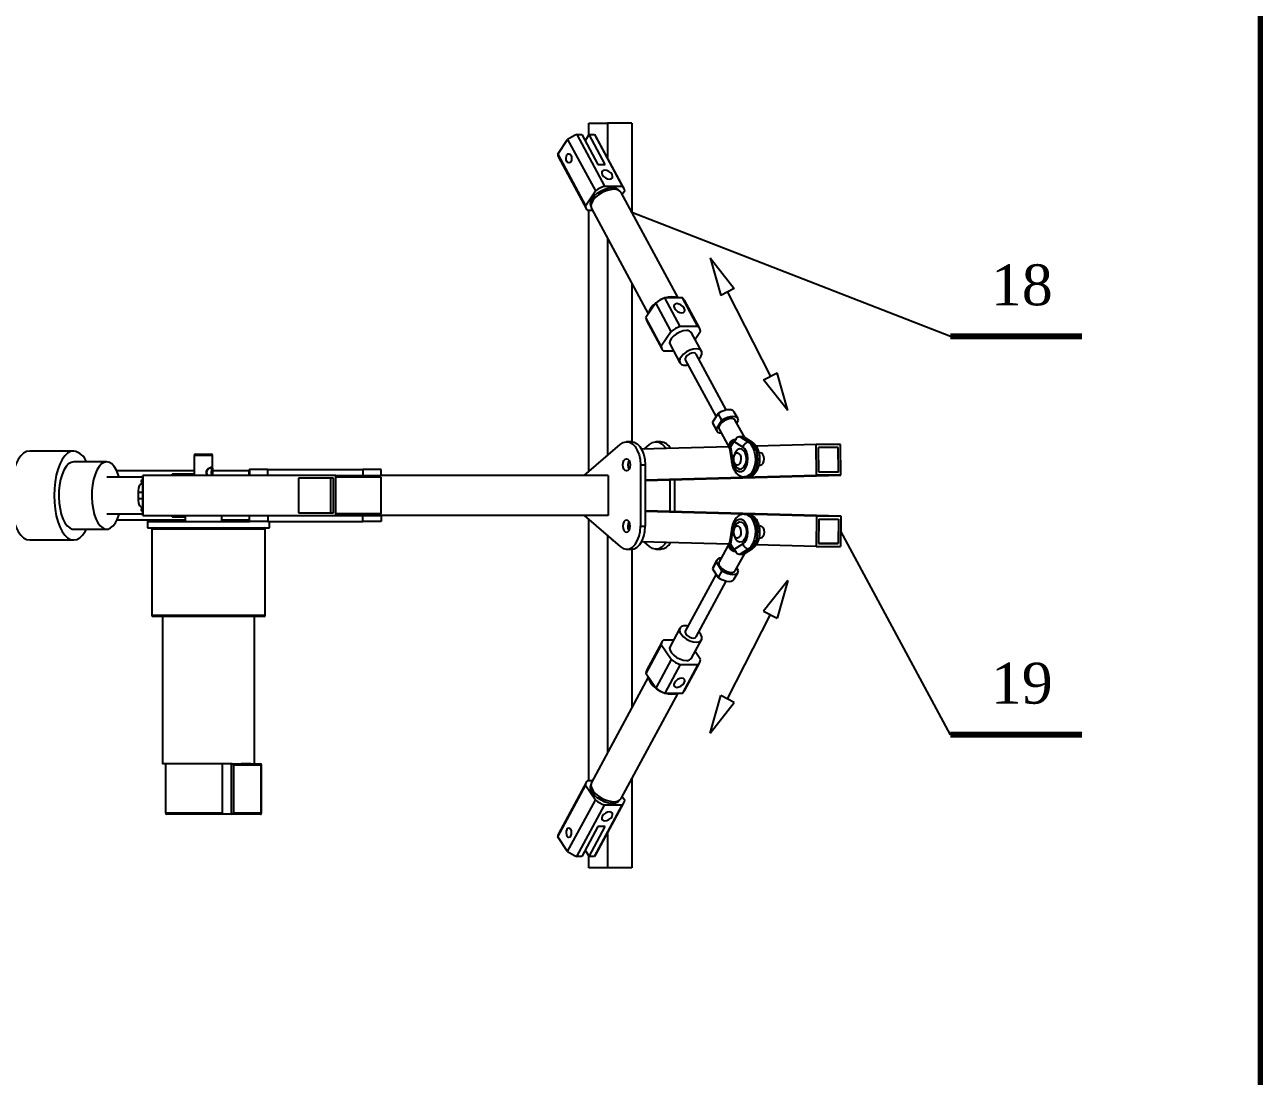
# Model space of a CAD drawing. Header units: millimetres. Extents: x -219 to 2642, y 0 to 2247.
# Drawn here: x 727.6 to 969.5, y 1620.8 to 1826.7 of the extents above; entities that cross this region are included whole.
import ezdxf

# ---------------------------------------------------------------- set-up
doc = ezdxf.new("R2010")
doc.units = ezdxf.units.MM
doc.layers.add('dddd', color=1, linetype='Continuous')
doc.layers.add('NETCOBAN', color=1, linetype='Continuous', lineweight=20)
doc.styles.get("Standard").update_dxf_attribs({"font": 'times_0.ttf'})

msp = doc.modelspace()

# ---------------------------------------------------------------- linework, layer by layer
for p, q in [((838.07, 1807.41), (841.69, 1807.41)), ((838.07, 1805.05), (838.07, 1807.41)), ((846.48, 1807.41), (841.69, 1807.41)), ((841.69, 1807.41), (841.69, 1800.68)), ((846.48, 1807.41), (846.48, 1789.92)), ((835.7, 1805.15), (841.13, 1795.09)), ((835.7, 1805.15), (836.71, 1805.15)), ((836.71, 1805.15), (839.84, 1799.33)), ((837.34, 1803.96), (838.14, 1805.15)), ((841.28, 1799.33), (838.14, 1805.15)), ((838.14, 1805.15), (839.15, 1805.15)), ((839.15, 1805.15), (844.58, 1795.09)), ((831.96, 1801.3), (833.91, 1804.19)), ((833.91, 1804.19), (839.34, 1794.13)), ((844.93, 1794.68), (839.5, 1804.74)), ((831.96, 1801.3), (837.39, 1791.24)), ((832.11, 1800.75), (837.54, 1790.69)), ((839.84, 1799.33), (841.28, 1799.33)), ((837.39, 1791.24), (839.34, 1794.13)), ((841.13, 1795.09), (844.58, 1795.09)), ((855.52, 1773.18), (844.38, 1793.8)), ((845.08, 1794.13), (844.6, 1793.41)), ((838.57, 1790.67), (849.7, 1770.05)), ((838.78, 1790.28), (837.89, 1790.28)), ((838.07, 1739.23), (838.07, 1790.28)), ((841.69, 1784.89), (841.69, 1742.35)), ((846.48, 1776.02), (846.48, 1745.01)), ((851.16, 1772.22), (849.22, 1769.33)), ((854.18, 1766.63), (851.16, 1772.22)), ((855.97, 1767.59), (852.95, 1773.18)), ((856.41, 1773.18), (852.95, 1773.18)), ((859.42, 1767.59), (856.41, 1773.18)), ((859.77, 1767.18), (856.76, 1772.77)), ((852.23, 1763.74), (849.22, 1769.33)), ((849.37, 1768.78), (852.38, 1763.19)), ((854.18, 1766.63), (852.23, 1763.74)), ((859.42, 1767.59), (855.97, 1767.59)), ((860.12, 1762.75), (858.19, 1766.33)), ((859.92, 1766.63), (858.87, 1765.07)), ((853.97, 1764.05), (855.9, 1760.47)), ((854.65, 1762.79), (852.73, 1762.79)), ((864.96, 1751.25), (859.07, 1762.18)), ((856.95, 1761.04), (862.96, 1749.92)), ((863.4, 1750.57), (862.24, 1748.85)), ((864.12, 1749.23), (862.96, 1747.51)), ((864.12, 1749.23), (863.4, 1750.57)), ((867.27, 1749.51), (866.54, 1750.85)), ((868.57, 1745.84), (866.74, 1749.22)), ((867.01, 1748.72), (867.35, 1749.23)), ((862.96, 1747.51), (862.24, 1748.85)), ((862.24, 1748.85), (862.32, 1748.57)), ((862.32, 1748.57), (863.04, 1747.23)), ((863.57, 1747.51), (865.6, 1743.76)), ((837.12, 1738.41), (844.19, 1744.5)), ((846.4, 1745.01), (845.44, 1745.01)), ((848.86, 1743.58), (849.93, 1744.5)), ((852.14, 1745.01), (851.18, 1745.01)), ((865.45, 1744.31), (866.09, 1745.27)), ((866.48, 1745.08), (865.78, 1744.05)), ((866.09, 1745.27), (866.14, 1745.31)), ((868.23, 1743.97), (866.48, 1745.08)), ((867.66, 1745.99), (869.3, 1744.95)), ((867.9, 1745.99), (867.66, 1745.99)), ((868.14, 1745.99), (867.9, 1745.99)), ((869.77, 1744.95), (868.14, 1745.99)), ((870.11, 1744.86), (868.44, 1745.92)), ((869.77, 1744.95), (869.3, 1744.95)), ((882.56, 1744.51), (870.79, 1744.19)), ((882.62, 1738.51), (882.56, 1744.51)), ((887.34, 1744.51), (882.56, 1744.51)), ((887.4, 1738.51), (887.34, 1744.51)), ((737.19, 1743.21), (728.57, 1743.21)), ((760.79, 1742.31), (760.79, 1739.4)), ((842.93, 1743.41), (842.75, 1743.41)), ((842.75, 1743.41), (842.75, 1743.26)), ((865.45, 1744.04), (848.39, 1743.56)), ((865.44, 1744.27), (865.45, 1744.31)), ((865.61, 1743.75), (866.05, 1740.88)), ((865.78, 1744.05), (866.25, 1741.04)), ((886.87, 1743.91), (883.04, 1743.91)), ((883.09, 1739.11), (883.04, 1743.91)), ((886.87, 1743.91), (883.04, 1743.81)), ((886.92, 1739.11), (886.87, 1743.91)), ((743.65, 1741.11), (737.19, 1741.11)), ((771.55, 1738.41), (771.55, 1739.61)), ((771.55, 1739.61), (771.59, 1739.61)), ((771.59, 1739.61), (771.59, 1738.41)), ((775.2, 1738.41), (775.2, 1739.61)), ((775.2, 1739.61), (793.8, 1739.61)), ((793.8, 1739.61), (793.8, 1738.41)), ((797.39, 1738.41), (797.39, 1739.61)), ((848.16, 1740.51), (848.16, 1728.51)), ((848.16, 1740.51), (849.11, 1740.51)), ((849.11, 1740.51), (849.11, 1728.51)), ((750.73, 1738.11), (743.65, 1738.11)), ((760.79, 1739.31), (745.65, 1739.31)), ((750.73, 1737.76), (750.66, 1737.68)), ((750.73, 1738.41), (750.73, 1730.61)), ((750.74, 1738.41), (750.73, 1738.41)), ((750.73, 1737.81), (750.73, 1731.21)), ((750.74, 1737.81), (750.73, 1737.81)), ((750.74, 1730.61), (750.74, 1738.41)), ((788.54, 1738.41), (750.74, 1738.41)), ((750.74, 1731.21), (750.74, 1737.81)), ((760.79, 1739.4), (760.79, 1738.41)), ((771.55, 1739.31), (764.39, 1739.31)), ((781.22, 1737.93), (781.22, 1731.09)), ((788.06, 1737.93), (781.22, 1737.93)), ((787.49, 1737.93), (787.49, 1731.09)), ((788.06, 1731.09), (788.06, 1737.93)), ((788.54, 1730.61), (788.54, 1738.41)), ((788.54, 1738.41), (793.8, 1738.41)), ((788.88, 1738.41), (788.88, 1738.11)), ((789.48, 1738.41), (789.48, 1738.11)), ((790.22, 1738.11), (790.22, 1738.41)), ((791.69, 1738.41), (791.69, 1738.11)), ((794.09, 1738.11), (794.09, 1738.41)), ((794.92, 1738.41), (794.92, 1738.11)), ((841.82, 1738.41), (797.39, 1738.41)), ((797.39, 1730.91), (797.39, 1738.11)), ((841.82, 1738.41), (841.82, 1730.61)), ((849.11, 1737.58), (882.62, 1738.51)), ((849.11, 1737.45), (887.4, 1738.51)), ((853.9, 1737.58), (853.9, 1731.43)), ((854.86, 1737.61), (854.86, 1731.41)), ((868.54, 1738.14), (869.02, 1738.14)), ((887.4, 1738.51), (882.62, 1738.51)), ((886.92, 1739.11), (883.09, 1739.11)), ((749.82, 1735.11), (749.82, 1734.51)), ((750.73, 1735.11), (749.82, 1735.11)), ((749.82, 1734.51), (749.82, 1733.91)), ((749.82, 1733.91), (750.73, 1733.91)), ((743.65, 1730.91), (750.73, 1730.91)), ((750.66, 1731.34), (750.73, 1731.26)), ((750.73, 1731.21), (750.74, 1731.21)), ((750.73, 1730.61), (750.74, 1730.61)), ((750.74, 1730.61), (788.54, 1730.61)), ((758.99, 1730.61), (758.99, 1729.41)), ((766.19, 1729.41), (766.19, 1730.61)), ((771.55, 1730.61), (771.55, 1729.41)), ((771.59, 1729.41), (771.59, 1730.61)), ((775.2, 1730.61), (775.2, 1729.41)), ((781.22, 1731.09), (788.06, 1731.09)), ((788.54, 1730.61), (793.8, 1730.61)), ((788.88, 1730.91), (788.88, 1730.61)), ((789.48, 1730.91), (789.48, 1730.61)), ((790.22, 1730.61), (790.22, 1730.91)), ((791.69, 1730.91), (791.69, 1730.61)), ((793.8, 1729.41), (793.8, 1730.61)), ((794.09, 1730.61), (794.09, 1730.91)), ((794.92, 1730.91), (794.92, 1730.61)), ((797.39, 1730.61), (797.39, 1729.41)), ((841.82, 1730.61), (797.39, 1730.61)), ((837.12, 1730.61), (844.19, 1724.52)), ((849.11, 1731.57), (887.4, 1730.51)), ((849.11, 1731.43), (882.62, 1730.51)), ((869.02, 1730.88), (868.54, 1730.88)), ((882.62, 1730.51), (882.56, 1724.51)), ((882.62, 1730.51), (887.4, 1730.51)), ((883.09, 1729.91), (883.04, 1725.11)), ((883.09, 1729.91), (886.92, 1729.91)), ((886.92, 1729.91), (886.87, 1725.11)), ((887.4, 1730.51), (887.34, 1724.51)), ((737.19, 1727.91), (743.65, 1727.91)), ((758.99, 1729.71), (745.65, 1729.71)), ((751.65, 1729.41), (751.65, 1728.21)), ((752.49, 1727.91), (752.49, 1711.11)), ((771.55, 1729.71), (766.19, 1729.71)), ((774.69, 1711.11), (774.69, 1727.91)), ((775.2, 1729.41), (793.8, 1729.41)), ((775.53, 1728.21), (775.53, 1729.41)), ((838.07, 1678.73), (838.07, 1729.78)), ((845.89, 1727.66), (845.92, 1727.61)), ((848.16, 1728.51), (849.11, 1728.51)), ((866.05, 1728.14), (865.61, 1725.27)), ((866.25, 1727.98), (865.78, 1724.97)), ((728.57, 1725.81), (737.19, 1725.81)), ((841.69, 1726.67), (841.69, 1684.13)), ((842.75, 1725.61), (842.75, 1725.76)), ((842.93, 1725.61), (842.75, 1725.61)), ((865.45, 1724.98), (848.39, 1725.45)), ((849.93, 1724.52), (848.86, 1725.44)), ((865.6, 1725.26), (863.57, 1721.5)), ((866.48, 1723.93), (868.23, 1725.04)), ((886.87, 1725.11), (883.04, 1725.21)), ((883.04, 1725.11), (886.87, 1725.11)), ((845.44, 1724.01), (846.4, 1724.01)), ((846.48, 1724.01), (846.48, 1693)), ((851.18, 1724.01), (852.14, 1724.01)), ((865.45, 1724.71), (865.44, 1724.74)), ((866.09, 1723.75), (865.45, 1724.71)), ((865.78, 1724.97), (866.48, 1723.93)), ((866.14, 1723.71), (866.09, 1723.75)), ((866.74, 1719.79), (868.57, 1723.18)), ((869.3, 1724.06), (867.66, 1723.03)), ((867.66, 1723.03), (867.9, 1723.03)), ((867.9, 1723.03), (868.14, 1723.03)), ((868.14, 1723.03), (869.77, 1724.06)), ((868.44, 1723.1), (870.11, 1724.16)), ((869.3, 1724.06), (869.77, 1724.06)), ((882.56, 1724.51), (870.8, 1724.83)), ((882.56, 1724.51), (887.34, 1724.51)), ((862.96, 1721.51), (862.24, 1720.17)), ((862.32, 1720.45), (862.24, 1720.17)), ((862.24, 1720.17), (863.4, 1718.45)), ((863.04, 1721.79), (862.32, 1720.45)), ((862.96, 1721.51), (864.12, 1719.79)), ((867.35, 1719.79), (867.01, 1720.3)), ((862.96, 1719.1), (856.95, 1707.98)), ((859.07, 1706.84), (864.96, 1717.77)), ((864.12, 1719.79), (863.4, 1718.45)), ((866.54, 1718.17), (867.27, 1719.51)), ((754.59, 1710.81), (754.59, 1682.01)), ((772.59, 1682.01), (772.59, 1710.81)), ((855.9, 1708.55), (853.97, 1704.97)), ((852.38, 1705.83), (849.37, 1700.24)), ((852.73, 1706.23), (854.65, 1706.23)), ((858.19, 1702.69), (860.12, 1706.27)), ((852.23, 1705.27), (849.22, 1699.69)), ((854.18, 1702.39), (852.23, 1705.27)), ((859.92, 1702.39), (858.87, 1703.95)), ((854.18, 1702.39), (851.16, 1696.8)), ((855.97, 1701.43), (852.95, 1695.84)), ((855.97, 1701.43), (859.42, 1701.43)), ((859.42, 1701.43), (856.41, 1695.84)), ((856.76, 1696.25), (859.77, 1701.84)), ((849.7, 1698.97), (838.57, 1678.35)), ((851.16, 1696.8), (849.22, 1699.69)), ((844.38, 1675.21), (855.52, 1695.84)), ((852.95, 1695.84), (856.41, 1695.84)), ((755.19, 1682.01), (755.19, 1672.41)), ((766.33, 1672.11), (766.33, 1682.01)), ((768.08, 1682.01), (766.87, 1682.01)), ((768.08, 1672.11), (768.08, 1682.01)), ((768.08, 1682.01), (769.98, 1682.01)), ((768.5, 1681.71), (768.5, 1672.41)), ((770.23, 1681.71), (768.5, 1681.71)), ((771.9, 1682.01), (773.8, 1682.01)), ((773.88, 1681.71), (772.15, 1681.71)), ((773.88, 1672.41), (773.88, 1681.71)), ((773.93, 1672.24), (773.93, 1681.88)), ((846.48, 1679.1), (846.48, 1661.61)), ((831.96, 1667.72), (837.39, 1677.78)), ((837.54, 1678.33), (832.11, 1668.27)), ((839.34, 1674.89), (837.39, 1677.78)), ((837.89, 1678.73), (838.78, 1678.73)), ((833.91, 1664.83), (839.34, 1674.89)), ((839.5, 1664.28), (844.93, 1674.34)), ((844.6, 1675.61), (845.08, 1674.89)), ((768.08, 1672.11), (766.33, 1672.11)), ((773.8, 1672.11), (768.08, 1672.11)), ((768.5, 1672.41), (773.88, 1672.41)), ((835.7, 1663.87), (841.13, 1673.93)), ((839.15, 1663.87), (844.58, 1673.93)), ((844.58, 1673.93), (841.13, 1673.93)), ((839.84, 1669.69), (836.71, 1663.87)), ((838.14, 1663.87), (841.28, 1669.69)), ((841.28, 1669.69), (839.84, 1669.69)), ((833.91, 1664.83), (831.96, 1667.72)), ((841.69, 1668.34), (841.69, 1661.61)), ((837.34, 1665.06), (838.14, 1663.87)), ((836.71, 1663.87), (835.7, 1663.87)), ((838.07, 1661.61), (838.07, 1663.97)), ((839.15, 1663.87), (838.14, 1663.87)), ((841.69, 1661.61), (838.07, 1661.61)), ((846.48, 1661.61), (841.69, 1661.61))]:
    msp.add_line(p, q)
at = {"color": 7, "linetype": 'Continuous'}
for p, q in [((861.8, 1781.02), (866.54, 1775.01)), ((861.8, 1781.02), (863.87, 1773.65)), ((866.54, 1775.01), (863.87, 1773.65)), ((865.2, 1774.33), (873.62, 1757.82)), ((872.28, 1757.14), (874.95, 1758.51)), ((877.02, 1751.14), (872.28, 1757.14)), ((877.02, 1751.14), (874.95, 1758.51)), ((877.02, 1717.88), (872.28, 1711.87)), ((877.02, 1717.88), (874.95, 1710.51)), ((865.2, 1694.68), (873.62, 1711.19)), ((872.28, 1711.87), (874.95, 1710.51)), ((861.8, 1688), (863.87, 1695.37)), ((861.8, 1688), (866.54, 1694)), ((866.54, 1694), (863.87, 1695.37))]:
    msp.add_line(p, q, dxfattribs=at)
at = {"flags": 128}
for points in [[(834.55, 1801.11), (834.65, 1800.81), (834.68, 1800.46), (834.63, 1800.12), (834.5, 1799.84), (834.32, 1799.66), (834.11, 1799.61), (833.91, 1799.7), (833.74, 1799.91), (833.63, 1800.21), (833.6, 1800.56), (833.65, 1800.9), (833.78, 1801.18), (833.96, 1801.36), (834.17, 1801.41), (834.38, 1801.32), (834.55, 1801.11)], [(840.69, 1797.32), (840.95, 1796.98), (841.31, 1796.69), (841.73, 1796.49), (842.13, 1796.43), (842.46, 1796.49), (842.67, 1796.69), (842.72, 1796.98), (842.6, 1797.32), (842.35, 1797.66), (841.98, 1797.95), (841.57, 1798.15), (841.16, 1798.21), (840.84, 1798.15), (840.63, 1797.95), (840.58, 1797.66), (840.69, 1797.32)], [(838.46, 1791.19), (838.46, 1791.2), (838.35, 1791.63), (838.44, 1792.14), (838.72, 1792.68), (839.18, 1793.23), (839.77, 1793.73), (840.46, 1794.17), (841.21, 1794.5), (841.95, 1794.71), (842.65, 1794.78), (843.25, 1794.71), (843.72, 1794.5), (844.01, 1794.18)], [(842.96, 1794.44), (842.23, 1794.36), (841.45, 1794.14), (840.67, 1793.79), (839.94, 1793.34), (839.32, 1792.81), (838.85, 1792.24), (838.55, 1791.67), (838.46, 1791.14), (838.57, 1790.68), (838.57, 1790.67)], [(854.3, 1773.42), (853.57, 1773.35), (852.79, 1773.13), (852.01, 1772.78), (851.28, 1772.32), (850.66, 1771.79), (850.19, 1771.22), (849.89, 1770.65), (849.8, 1770.2)], [(855.35, 1773.18), (854.93, 1773.35), (854.3, 1773.42)], [(854.24, 1773.32), (853.54, 1773.25), (853.21, 1773.18)], [(855.06, 1773.18), (854.84, 1773.25), (854.24, 1773.32)], [(854.81, 1771.16), (855.07, 1770.82), (855.43, 1770.53), (855.85, 1770.34), (856.25, 1770.27), (856.58, 1770.34), (856.78, 1770.53), (856.83, 1770.82), (856.72, 1771.16), (856.47, 1771.51), (856.1, 1771.8), (855.69, 1771.99), (855.28, 1772.06), (854.95, 1771.99), (854.75, 1771.8), (854.7, 1771.51), (854.81, 1771.16)], [(857.16, 1766.79), (856.55, 1766.72), (855.89, 1766.51), (855.25, 1766.18), (854.69, 1765.77), (854.25, 1765.31), (853.97, 1764.83), (853.88, 1764.39), (853.97, 1764.05)], [(859.09, 1763.21), (858.48, 1763.14), (857.82, 1762.93), (857.19, 1762.61), (856.62, 1762.19), (856.18, 1761.73), (855.9, 1761.25), (855.81, 1760.81), (855.92, 1760.44), (856.21, 1760.17), (856.66, 1760.03), (857.23, 1760.03), (857.48, 1760.07)], [(858.55, 1762.41), (858.14, 1762.35), (857.71, 1762.17), (857.33, 1761.92), (857.05, 1761.61), (856.92, 1761.3), (856.95, 1761.04), (856.95, 1761.04)], [(859.07, 1762.18), (858.87, 1762.35), (858.55, 1762.41)], [(859.59, 1761.21), (859.64, 1761.25), (860, 1761.73), (860.19, 1762.19), (860.18, 1762.61), (859.98, 1762.93), (859.6, 1763.14), (859.09, 1763.21)], [(866.54, 1750.85), (866.53, 1750.88), (866.3, 1751.11), (865.95, 1751.26), (865.51, 1751.31), (865, 1751.26), (864.46, 1751.11), (863.91, 1750.88), (863.4, 1750.57)], [(866.74, 1749.22), (866.57, 1749.41), (866.2, 1749.55), (865.7, 1749.55), (865.14, 1749.41), (864.58, 1749.14), (864.08, 1748.78), (863.72, 1748.37), (863.53, 1747.96), (863.54, 1747.6), (863.57, 1747.51)], [(867.35, 1749.23), (867.25, 1749.54), (867.02, 1749.77), (866.68, 1749.92), (866.23, 1749.97), (865.73, 1749.92), (865.18, 1749.77), (864.63, 1749.54), (864.12, 1749.23)], [(844.19, 1744.5), (844.77, 1744.87), (845.38, 1745.01), (845.99, 1744.92), (846.58, 1744.6), (847.1, 1744.07), (847.55, 1743.35), (847.88, 1742.49), (848.09, 1741.53), (848.16, 1740.51)], [(846.4, 1745.01), (846.95, 1744.92), (847.53, 1744.6), (848.06, 1744.07), (848.5, 1743.35), (848.84, 1742.49), (849.04, 1741.53), (849.11, 1740.51)], [(849.93, 1744.5), (850.51, 1744.87), (851.12, 1745.01), (851.73, 1744.92), (852.32, 1744.6), (852.85, 1744.07), (853.1, 1743.7)], [(869.3, 1744.95), (869.77, 1744.53), (870.17, 1743.92), (870.46, 1743.16), (870.63, 1742.3), (870.66, 1741.4), (870.55, 1740.52), (870.31, 1739.72), (869.95, 1739.03), (869.51, 1738.53), (869, 1738.22), (868.54, 1738.14)], [(869.02, 1738.14), (869.48, 1738.22), (869.99, 1738.53), (870.43, 1739.03), (870.79, 1739.72), (871.03, 1740.52), (871.14, 1741.4), (871.11, 1742.3), (870.94, 1743.16), (870.65, 1743.92), (870.25, 1744.53), (869.77, 1744.95)], [(728.57, 1743.21), (727.97, 1743.1), (727.38, 1742.78), (726.83, 1742.26), (726.31, 1741.55), (725.86, 1740.66), (725.47, 1739.62), (725.15, 1738.46), (724.92, 1737.2), (724.78, 1735.87), (724.73, 1734.51), (724.78, 1733.15), (724.92, 1731.82), (725.15, 1730.56), (725.47, 1729.4), (725.86, 1728.36), (726.31, 1727.47), (726.83, 1726.76), (727.38, 1726.23), (727.97, 1725.92), (728.57, 1725.81)], [(737.19, 1743.21), (736.59, 1743.1), (736, 1742.78), (735.44, 1742.26), (734.93, 1741.55), (734.47, 1740.66), (734.08, 1739.62), (733.77, 1738.46), (733.54, 1737.2), (733.4, 1735.87), (733.35, 1734.51), (733.4, 1733.15), (733.54, 1731.82), (733.77, 1730.56), (734.08, 1729.4), (734.47, 1728.36), (734.93, 1727.47), (735.44, 1726.76), (736, 1726.23), (736.59, 1725.92), (737.19, 1725.81), (737.79, 1725.92), (738.37, 1726.23), (738.93, 1726.76), (739.44, 1727.47), (739.68, 1727.91)], [(764.09, 1742.31), (763.66, 1742.31), (763.1, 1742.31), (762.48, 1742.31), (761.87, 1742.31), (761.35, 1742.31), (760.98, 1742.31), (760.8, 1742.31), (760.79, 1742.31)], [(761.09, 1742.61), (761.12, 1742.61), (761.34, 1742.61), (761.76, 1742.61), (762.3, 1742.61), (762.89, 1742.61), (763.43, 1742.61), (763.84, 1742.61)], [(763.84, 1742.61), (764.06, 1742.61), (764.09, 1742.61)], [(764.39, 1742.31), (764.34, 1742.31), (764.09, 1742.31)], [(764.39, 1738.41), (764.39, 1739.42), (764.39, 1742.31)], [(866.25, 1741.04), (866.42, 1740.38), (866.7, 1739.82), (867.06, 1739.42), (867.48, 1739.21), (867.92, 1739.21), (868.33, 1739.42), (868.69, 1739.82), (868.97, 1740.37), (869.14, 1741.03), (869.19, 1741.75), (869.11, 1742.46), (868.91, 1743.1), (868.61, 1743.62), (868.23, 1743.97)], [(866.64, 1742.56), (866.88, 1742.79), (867.16, 1742.86), (867.43, 1742.74), (867.66, 1742.46), (867.8, 1742.06), (867.84, 1741.59), (867.77, 1741.14), (867.6, 1740.77), (867.36, 1740.53), (867.08, 1740.46), (866.8, 1740.58), (866.58, 1740.86), (866.44, 1741.26), (866.4, 1741.73), (866.47, 1742.18), (866.64, 1742.56)], [(867.08, 1739.96), (867.2, 1739.86), (867.58, 1739.69), (867.98, 1739.73), (868.34, 1739.99), (868.63, 1740.42), (868.83, 1740.99), (868.9, 1741.63), (868.84, 1742.28), (868.65, 1742.86), (868.37, 1743.31), (868.01, 1743.58), (867.62, 1743.64), (867.23, 1743.49), (867.08, 1743.36)], [(872.15, 1742.52), (871.91, 1742.78), (871.64, 1742.86), (871.41, 1742.8)], [(871.42, 1740.52), (871.66, 1740.46), (871.94, 1740.56), (872.17, 1740.83), (872.32, 1741.22), (872.37, 1741.68), (872.31, 1742.14), (872.15, 1742.52)], [(737.19, 1741.11), (736.67, 1741), (736.16, 1740.69), (735.69, 1740.17), (735.27, 1739.48), (734.91, 1738.62), (734.62, 1737.64), (734.42, 1736.55), (734.3, 1735.4), (734.28, 1734.21), (734.35, 1733.04), (734.51, 1731.92), (734.76, 1730.87), (735.08, 1729.95), (735.48, 1729.17), (735.92, 1728.56), (736.41, 1728.15), (736.92, 1727.94), (737.19, 1727.91)], [(743.65, 1741.11), (743.13, 1741), (742.63, 1740.69), (742.16, 1740.17), (741.73, 1739.48), (741.37, 1738.62), (741.09, 1737.64), (740.88, 1736.55), (740.76, 1735.4), (740.74, 1734.21), (740.81, 1733.04), (740.97, 1731.92), (741.22, 1730.87), (741.54, 1729.95), (741.94, 1729.17), (742.39, 1728.56), (742.87, 1728.15), (743.39, 1727.94), (743.91, 1727.94), (744.42, 1728.15), (744.91, 1728.56), (745.36, 1729.17), (745.75, 1729.95), (746.08, 1730.87), (746.09, 1730.91)], [(746.09, 1738.11), (745.92, 1738.62), (745.56, 1739.48), (745.14, 1740.17), (744.67, 1740.69), (744.17, 1741), (743.65, 1741.11)], [(775.2, 1739.61), (774.5, 1739.61), (773.82, 1739.61), (773.2, 1739.61), (772.65, 1739.61), (772.2, 1739.61), (771.87, 1739.61), (771.66, 1739.61), (771.59, 1739.61)], [(797.39, 1739.61), (797.33, 1739.61), (797.12, 1739.61), (796.79, 1739.61), (796.34, 1739.61), (795.8, 1739.61), (795.18, 1739.61), (794.5, 1739.61), (793.8, 1739.61)], [(844.93, 1739.66), (844.77, 1740.05), (844.72, 1740.51), (844.77, 1740.97), (844.93, 1741.36), (845.16, 1741.62), (845.44, 1741.71), (845.72, 1741.62), (845.95, 1741.36), (846.11, 1740.97), (846.17, 1740.51), (846.11, 1740.05), (845.95, 1739.66), (845.72, 1739.4), (845.44, 1739.31), (845.16, 1739.4), (844.93, 1739.66)], [(866.05, 1740.88), (866.05, 1740.89), (866.08, 1740.94), (866.15, 1740.99), (866.25, 1741.04)], [(756.55, 1738.67), (756.32, 1738.52), (756.15, 1738.41)], [(760.79, 1738.67), (760.69, 1738.67), (760.13, 1738.67), (759.46, 1738.67), (758.75, 1738.67), (758.05, 1738.67), (757.44, 1738.67), (756.95, 1738.67), (756.65, 1738.67), (756.55, 1738.67)], [(795.61, 1738.11), (794.77, 1738.11), (793.85, 1738.11), (792.88, 1738.11), (791.91, 1738.11), (790.99, 1738.11), (790.16, 1738.11), (789.45, 1738.11), (788.91, 1738.11), (788.55, 1738.11), (788.54, 1738.11)], [(793.8, 1738.41), (794.5, 1738.41), (795.18, 1738.41), (795.8, 1738.41), (796.34, 1738.41), (796.79, 1738.41), (797.12, 1738.41), (797.33, 1738.41), (797.39, 1738.41)], [(797.39, 1738.11), (797.38, 1738.11), (797.22, 1738.11), (796.86, 1738.11), (796.31, 1738.11), (795.61, 1738.11)], [(756.15, 1730.61), (756.32, 1730.49), (756.55, 1730.35)], [(756.55, 1730.35), (756.57, 1730.35), (756.78, 1730.35), (757.18, 1730.35), (757.73, 1730.35), (758.4, 1730.35), (758.99, 1730.35)], [(795.61, 1730.91), (794.77, 1730.91), (793.85, 1730.91), (792.88, 1730.91), (791.91, 1730.91), (790.99, 1730.91), (790.16, 1730.91), (789.45, 1730.91), (788.91, 1730.91), (788.55, 1730.91), (788.54, 1730.91)], [(793.8, 1730.61), (794.5, 1730.61), (795.18, 1730.61), (795.8, 1730.61), (796.34, 1730.61), (796.79, 1730.61), (797.12, 1730.61), (797.33, 1730.61), (797.39, 1730.61)], [(797.39, 1730.91), (797.38, 1730.91), (797.22, 1730.91), (796.86, 1730.91), (796.31, 1730.91), (795.61, 1730.91)], [(868.5, 1730.88), (869, 1730.8), (869.51, 1730.49), (869.95, 1729.98), (870.31, 1729.3), (870.55, 1728.5), (870.66, 1727.61), (870.63, 1726.72), (870.46, 1725.86), (870.17, 1725.1), (869.77, 1724.49), (869.3, 1724.06)], [(869.77, 1724.06), (870.25, 1724.49), (870.65, 1725.1), (870.94, 1725.86), (871.11, 1726.72), (871.14, 1727.61), (871.03, 1728.5), (870.79, 1729.3), (870.43, 1729.98), (869.99, 1730.49), (869.48, 1730.8), (869.02, 1730.88)], [(751.65, 1729.41), (751.65, 1729.41), (751.76, 1729.41), (752.1, 1729.41), (752.64, 1729.41), (753.39, 1729.41), (754.32, 1729.41), (755.42, 1729.41), (756.67, 1729.41), (758.05, 1729.41), (759.53, 1729.41), (761.09, 1729.41), (762.69, 1729.41), (764.31, 1729.41), (765.92, 1729.41), (767.48, 1729.41), (768.97, 1729.41), (770.36, 1729.41), (771.63, 1729.41)], [(751.65, 1728.21), (751.65, 1728.21), (751.78, 1728.21), (752.11, 1728.21), (752.66, 1728.21), (753.39, 1728.21), (754.31, 1728.21), (755.4, 1728.21), (756.63, 1728.21), (757.98, 1728.21), (759.44, 1728.21), (760.97, 1728.21), (762.54, 1728.21), (764.14, 1728.21), (765.72, 1728.21), (767.27, 1728.21), (768.75, 1728.21), (770.14, 1728.21), (771.41, 1728.21), (772.54, 1728.21), (773.52, 1728.21), (774.31, 1728.21), (774.92, 1728.21), (775.32, 1728.21), (775.51, 1728.21), (775.53, 1728.21)], [(774.69, 1727.91), (774.63, 1727.91), (774.38, 1727.91), (773.91, 1727.91), (773.24, 1727.91), (772.38, 1727.91), (771.35, 1727.91), (770.17, 1727.91), (768.86, 1727.91), (767.45, 1727.91), (765.97, 1727.91), (764.43, 1727.91), (762.88, 1727.91), (761.35, 1727.91), (759.86, 1727.91), (758.44, 1727.91), (757.12, 1727.91), (755.93, 1727.91), (754.89, 1727.91), (754.01, 1727.91), (753.32, 1727.91), (752.84, 1727.91), (752.56, 1727.91), (752.49, 1727.91)], [(775.2, 1729.41), (774.56, 1729.41), (773.94, 1729.41), (773.36, 1729.41), (772.83, 1729.41), (772.39, 1729.41), (772.03, 1729.41), (771.78, 1729.41), (771.63, 1729.41)], [(797.39, 1729.41), (797.33, 1729.41), (797.12, 1729.41), (796.79, 1729.41), (796.34, 1729.41), (795.8, 1729.41), (795.18, 1729.41), (794.5, 1729.41), (793.8, 1729.41)], [(844.19, 1724.52), (844.77, 1724.15), (845.38, 1724.01), (845.99, 1724.1), (846.58, 1724.42), (847.1, 1724.95), (847.55, 1725.67), (847.88, 1726.53), (848.09, 1727.49), (848.16, 1728.51)], [(844.93, 1727.66), (845.16, 1727.4), (845.44, 1727.31), (845.72, 1727.4), (845.95, 1727.66), (846.11, 1728.05), (846.17, 1728.51), (846.11, 1728.97), (845.95, 1729.36), (845.72, 1729.62), (845.44, 1729.71), (845.16, 1729.62), (844.93, 1729.36), (844.77, 1728.97), (844.72, 1728.51), (844.77, 1728.05), (844.93, 1727.66)], [(846.4, 1724.01), (846.95, 1724.1), (847.53, 1724.42), (848.06, 1724.95), (848.5, 1725.67), (848.84, 1726.53), (849.04, 1727.49), (849.11, 1728.51)], [(866.25, 1727.98), (866.15, 1728.03), (866.08, 1728.08), (866.05, 1728.12), (866.05, 1728.14)], [(868.23, 1725.04), (868.61, 1725.4), (868.91, 1725.92), (869.11, 1726.56), (869.19, 1727.27), (869.14, 1727.98), (868.97, 1728.65), (868.69, 1729.2), (868.33, 1729.6), (867.92, 1729.81), (867.48, 1729.81), (867.06, 1729.6), (866.7, 1729.2), (866.42, 1728.64), (866.25, 1727.98)], [(867.6, 1728.25), (867.77, 1727.88), (867.84, 1727.42), (867.8, 1726.96), (867.66, 1726.56), (867.43, 1726.28), (867.16, 1726.16), (866.88, 1726.22), (866.64, 1726.46), (866.47, 1726.84), (866.4, 1727.29), (866.44, 1727.75), (866.58, 1728.16), (866.8, 1728.44), (867.08, 1728.55), (867.36, 1728.49), (867.6, 1728.25)], [(867.08, 1729.06), (867.2, 1729.16), (867.58, 1729.33), (867.98, 1729.29), (868.34, 1729.03), (868.63, 1728.6), (868.83, 1728.03), (868.9, 1727.38), (868.84, 1726.74), (868.65, 1726.16), (868.37, 1725.71), (868.01, 1725.44), (867.62, 1725.38), (867.23, 1725.53), (867.08, 1725.66)], [(871.41, 1728.49), (871.66, 1728.56), (871.94, 1728.46), (872.17, 1728.19), (872.32, 1727.8), (872.37, 1727.34), (872.31, 1726.88), (872.15, 1726.49)], [(853.1, 1725.32), (852.85, 1724.95), (852.32, 1724.42), (851.73, 1724.1), (851.12, 1724.01), (850.51, 1724.15), (849.93, 1724.52)], [(872.15, 1726.49), (871.91, 1726.24), (871.64, 1726.16), (871.42, 1726.22)], [(863.72, 1720.65), (864.08, 1720.24), (864.58, 1719.88), (865.14, 1719.61), (865.7, 1719.47), (866.2, 1719.47), (866.57, 1719.61), (866.74, 1719.79)], [(863.4, 1718.45), (863.91, 1718.14), (864.46, 1717.91), (865, 1717.76), (865.51, 1717.71), (865.95, 1717.76), (866.3, 1717.91), (866.53, 1718.14), (866.54, 1718.17)], [(864.12, 1719.79), (864.63, 1719.48), (865.18, 1719.25), (865.73, 1719.1), (866.23, 1719.05), (866.68, 1719.1), (867.02, 1719.25), (867.25, 1719.48), (867.35, 1719.79)], [(752.49, 1711.11), (752.56, 1711.11), (752.84, 1711.11), (753.32, 1711.11), (754.01, 1711.11), (754.89, 1711.11), (755.93, 1711.11), (757.12, 1711.11), (758.44, 1711.11), (759.86, 1711.11), (761.35, 1711.11), (762.88, 1711.11), (764.43, 1711.11), (765.97, 1711.11), (767.45, 1711.11), (768.86, 1711.11), (770.17, 1711.11), (771.35, 1711.11), (772.38, 1711.11), (773.24, 1711.11), (773.91, 1711.11), (774.38, 1711.11), (774.63, 1711.11), (774.69, 1711.11)], [(774.39, 1710.81), (774.34, 1710.81), (774.08, 1710.81), (773.63, 1710.81), (772.98, 1710.81), (772.14, 1710.81), (771.14, 1710.81), (769.99, 1710.81), (768.72, 1710.81), (767.35, 1710.81), (765.9, 1710.81), (764.41, 1710.81), (762.9, 1710.81), (761.41, 1710.81), (759.96, 1710.81), (758.58, 1710.81), (757.3, 1710.81), (756.14, 1710.81), (755.12, 1710.81), (754.27, 1710.81), (753.6, 1710.81), (753.13, 1710.81), (752.86, 1710.81), (752.79, 1710.81)], [(857.48, 1708.95), (857.23, 1708.99), (856.66, 1708.99), (856.21, 1708.85), (855.92, 1708.58), (855.81, 1708.21), (855.9, 1707.77), (856.18, 1707.29), (856.62, 1706.82), (857.19, 1706.41), (857.82, 1706.09), (858.48, 1705.88), (859.09, 1705.81), (859.09, 1705.81)], [(856.95, 1707.98), (856.95, 1707.97), (856.92, 1707.72), (857.05, 1707.41), (857.33, 1707.1), (857.71, 1706.84), (858.14, 1706.67), (858.55, 1706.61)], [(858.55, 1706.61), (858.87, 1706.67), (859.07, 1706.84)], [(859.09, 1705.81), (859.6, 1705.88), (859.98, 1706.09), (860.18, 1706.41), (860.19, 1706.82), (860, 1707.29), (859.64, 1707.77), (859.59, 1707.81)], [(853.97, 1704.97), (853.88, 1704.63), (853.97, 1704.19), (854.25, 1703.71), (854.69, 1703.25), (855.25, 1702.83), (855.89, 1702.51), (856.55, 1702.3), (857.16, 1702.23)], [(849.8, 1698.82), (849.89, 1698.37), (850.19, 1697.8), (850.66, 1697.23), (851.28, 1696.7), (852.01, 1696.24), (852.79, 1695.89), (853.57, 1695.67), (854.3, 1695.6)], [(856.72, 1697.85), (856.83, 1698.2), (856.78, 1698.49), (856.58, 1698.68), (856.25, 1698.75), (855.85, 1698.68), (855.43, 1698.49), (855.07, 1698.2), (854.81, 1697.85), (854.7, 1697.51), (854.75, 1697.22), (854.95, 1697.03), (855.28, 1696.96), (855.69, 1697.03), (856.1, 1697.22), (856.47, 1697.51), (856.72, 1697.85)], [(853.21, 1695.84), (853.54, 1695.77), (854.24, 1695.7)], [(854.24, 1695.7), (854.84, 1695.77), (855.06, 1695.84)], [(854.3, 1695.6), (854.93, 1695.67), (855.35, 1695.84)], [(766.87, 1682.01), (765.55, 1682.01), (764.18, 1682.01), (762.8, 1682.01), (761.44, 1682.01), (760.13, 1682.01), (758.9, 1682.01), (757.79, 1682.01), (756.8, 1682.01), (755.98, 1682.01), (755.33, 1682.01), (754.88, 1682.01), (754.64, 1682.01), (754.59, 1682.01)], [(771.9, 1682.01), (771.73, 1682.01), (771.53, 1682.01), (771.31, 1682.01), (771.08, 1682.01), (770.83, 1682.01), (770.56, 1682.01), (770.28, 1682.01), (769.98, 1682.01)], [(844.01, 1674.84), (843.72, 1674.51), (843.25, 1674.3), (842.65, 1674.23), (841.95, 1674.3), (841.21, 1674.51), (840.46, 1674.85), (839.77, 1675.28), (839.18, 1675.79), (838.72, 1676.33), (838.44, 1676.88), (838.35, 1677.38), (838.46, 1677.82), (838.46, 1677.83)], [(838.57, 1678.35), (838.57, 1678.34), (838.46, 1677.88), (838.55, 1677.35), (838.85, 1676.78), (839.32, 1676.21), (839.94, 1675.68), (840.67, 1675.22), (841.45, 1674.88), (842.23, 1674.66), (842.96, 1674.58)], [(755.19, 1672.41), (755.27, 1672.41), (755.56, 1672.41), (756.07, 1672.41), (756.77, 1672.41), (757.64, 1672.41), (758.67, 1672.41), (759.83, 1672.41), (761.08, 1672.41), (762.4, 1672.41), (763.75, 1672.41), (765.1, 1672.41), (766.41, 1672.41)], [(766.33, 1672.11), (765.43, 1672.11), (764.11, 1672.11), (762.78, 1672.11), (761.47, 1672.11), (760.22, 1672.11), (759.06, 1672.11), (758.02, 1672.11), (757.13, 1672.11), (756.42, 1672.11), (755.9, 1672.11), (755.58, 1672.11), (755.49, 1672.11)], [(842.6, 1671.7), (842.72, 1672.04), (842.67, 1672.33), (842.46, 1672.52), (842.13, 1672.59), (841.73, 1672.52), (841.31, 1672.33), (840.95, 1672.04), (840.69, 1671.7), (840.58, 1671.36), (840.63, 1671.07), (840.84, 1670.87), (841.16, 1670.8), (841.57, 1670.87), (841.98, 1671.07), (842.35, 1671.36), (842.6, 1671.7)], [(834.55, 1667.91), (834.65, 1668.21), (834.68, 1668.56), (834.63, 1668.9), (834.5, 1669.18), (834.32, 1669.36), (834.11, 1669.41), (833.91, 1669.32), (833.74, 1669.11), (833.63, 1668.81), (833.6, 1668.46), (833.65, 1668.12), (833.78, 1667.84), (833.96, 1667.66), (834.17, 1667.61), (834.38, 1667.7), (834.55, 1667.91)]]:
    msp.add_lwpolyline(points, dxfattribs=at)
for centre, radius, start, end in [((838.45, 1797.85), 7.8, 110.6484, 125.6191), ((838.39, 1804.13), 1.26, 28.6828, 53.2634), ((833.23, 1801.35), 1.27, 181.9643, 207.9939), ((843.88, 1787.79), 7.8, 110.6494, 125.6181), ((843.14, 1792.93), 1.52, 35.2535, 96.7067), ((843.84, 1794.09), 1.24, 1.7252, 53.4005), ((838.63, 1791.28), 1.24, 181.7252, 233.4005), ((852.86, 1769.63), 3.01, 127.597, 164.4343), ((855.7, 1765.88), 7.8, 110.6492, 125.6189), ((855.65, 1772.16), 1.26, 28.6828, 53.2634), ((850.48, 1769.37), 1.26, 181.8902, 208.0617), ((858.72, 1760.29), 7.8, 110.6479, 125.6177), ((857.3, 1765.72), 1.08, 34.2742, 97.6856), ((858.68, 1766.59), 1.24, 1.7274, 53.3994), ((853.47, 1763.78), 1.24, 181.7224, 233.4044), ((863.87, 1747.69), 0.93, 191.5009, 276.1832), ((851.91, 1742.62), 2.4, 27.2583, 84.5155), ((867.11, 1743.89), 1.71, 126.2992, 165.733), ((866.09, 1744.85), 0.455, 30.2096, 83.306), ((869.43, 1743.75), 1.22, 96.2173, 169.167), ((869.78, 1744.34), 0.616, 57.9732, 90.8366), ((736.63, 1740.01), 3.24, 19.7578, 80.1597), ((761.09, 1742.31), 0.3, 90, 180), ((764.09, 1742.31), 0.3, 0, 90), ((865.39, 1743.82), 0.455, 30.2045, 83.3111), ((868.78, 1741.66), 2.4, 134.8497, 208.3582), ((847.33, 1740.51), 1.67, 147.3579, 212.6421), ((847.33, 1740.51), 1.67, 147.3767, 212.6217), ((868.78, 1741.66), 2.4, 208.3582, 225.1503), ((752.79, 1727.91), 0.3, 90, 180), ((774.39, 1727.91), 0.3, 0, 90), ((847.33, 1728.51), 1.67, 147.3729, 212.6279), ((847.38, 1728.51), 1.72, 148.3492, 209.4714), ((868.78, 1727.36), 2.4, 134.8497, 225.1503), ((851.91, 1726.39), 2.4, 275.4842, 332.742), ((869.43, 1725.27), 1.22, 190.8335, 263.7823), ((865.39, 1725.19), 0.455, 276.6892, 329.7952), ((867.11, 1725.13), 1.71, 194.2661, 233.7024), ((866.09, 1724.16), 0.455, 276.6927, 329.7917), ((869.78, 1724.68), 0.615, 269.1524, 302.0205), ((863.87, 1721.32), 0.93, 83.8175, 168.4989), ((864.3, 1721.19), 0.793, 156.6529, 223.0338), ((752.79, 1711.11), 0.3, 180, 270), ((774.39, 1711.11), 0.3, 270, 0), ((853.47, 1705.24), 1.24, 126.596, 178.2759), ((858.72, 1708.73), 7.8, 234.3816, 249.3519), ((857.3, 1703.3), 1.08, 262.313, 325.7279), ((858.68, 1702.43), 1.24, 306.5985, 358.2734), ((850.49, 1699.64), 1.27, 152.0006, 178.0426), ((852.86, 1699.39), 3.01, 195.5662, 232.4025), ((855.7, 1703.14), 7.8, 234.3808, 249.3518), ((855.65, 1696.85), 1.26, 306.7366, 331.317), ((769.95, 1681.73), 0.278, 355.2585, 84.3022), ((771.88, 1681.73), 0.278, 355.2585, 84.3022), ((838.63, 1677.74), 1.24, 126.5985, 178.2734), ((843.88, 1681.23), 7.8, 234.3813, 249.3522), ((843.14, 1676.09), 1.52, 263.2929, 324.7481), ((843.84, 1674.93), 1.24, 306.596, 358.2759), ((755.49, 1672.41), 0.3, 180, 270), ((833.22, 1667.67), 1.26, 151.9254, 178.1146), ((838.45, 1671.17), 7.8, 234.3806, 249.352), ((838.39, 1664.88), 1.26, 306.7371, 331.3203)]:
    msp.add_arc(centre, radius, start, end)
for centre, major_axis, ratio, start_param, end_param in [((867.32, 1745.08), (1.01, 0.57), 0.458128, 1.828841, 2.252615), ((867.13, 1745.2), (0.938, 0.615), 0.52445, 0.674103, 1.41312), ((867.6, 1745.2), (0.938, 0.615), 0.52445, 0.233459, 0.674103), ((866.62, 1744.05), (0.87, 0.8), 0.562186, 2.119554, 2.543328), ((750.75, 1735.11), (0, 2.58), 0.496059, 0, 0.074551), ((750.86, 1735.11), (0, 2.1), 0.496059, 0.83178, 1.570796), ((750.86, 1733.91), (0, 2.1), 0.496059, 1.570796, 2.309813), ((750.75, 1733.91), (0, 2.58), 0.496059, 3.067041, 3.141593), ((866.62, 1724.97), (0.87, -0.8), 0.562186, 3.739857, 4.163631), ((867.32, 1723.93), (1.01, -0.57), 0.458128, 4.03057, 4.454345), ((867.13, 1723.81), (0.938, -0.615), 0.52445, 4.870065, 5.609082), ((867.6, 1723.81), (0.938, -0.615), 0.52445, 5.609082, 6.049726), ((768.25, 1681.71), (0.264, -0.264), 0.535803, 1.078918, 2.649715), ((773.63, 1681.71), (0.264, 0.264), 0.535803, 5.204267, 6.775063), ((768.25, 1672.41), (0.264, 0.264), 0.535803, 3.633471, 5.204267), ((773.63, 1672.41), (0.264, -0.264), 0.535803, 5.791307, 7.362104)]:
    msp.add_ellipse(centre, major_axis=major_axis, ratio=ratio, start_param=start_param, end_param=end_param)
for points, knots in [([(866.14, 1745.31), (866.24, 1745.37), (866.39, 1745.47), (866.6, 1745.5), (866.7, 1745.5), (866.76, 1745.48), (866.79, 1745.44), (866.81, 1745.41), (866.81, 1745.39), (866.81, 1745.38)], [0, 0, 0, 0, 0.458954, 0.679084, 0.76977, 0.861327, 0.914133, 0.967138, 1, 1, 1, 1]), ([(866.95, 1745.79), (866.91, 1745.73), (866.83, 1745.61), (866.81, 1745.46), (866.81, 1745.38)], [0, 0, 0, 0, 0.465806, 1, 1, 1, 1]), ([(869.01, 1738.16), (869.16, 1738.16), (869.51, 1738.16), (870.03, 1738.38), (870.52, 1738.75), (870.93, 1739.26), (871.26, 1739.9), (871.48, 1740.65), (871.58, 1741.46), (871.54, 1742.29), (871.38, 1743.09), (871.07, 1743.83), (870.66, 1744.45), (870.28, 1744.73), (870.11, 1744.86)], [0, 0, 0, 0, 0.057271, 0.133146, 0.209299, 0.289386, 0.374646, 0.463233, 0.552278, 0.641496, 0.731577, 0.823357, 0.917649, 1, 1, 1, 1]), ([(865.65, 1743.67), (865.65, 1743.67), (865.64, 1743.68), (865.62, 1743.71), (865.6, 1743.76), (865.57, 1743.81), (865.52, 1743.91), (865.45, 1744.07), (865.45, 1744.19), (865.44, 1744.27)], [0, 0, 0, 0, 0.032835, 0.085869, 0.138685, 0.230225, 0.320955, 0.54109, 1, 1, 1, 1]), ([(763.42, 1738.41), (763.39, 1738.45), (763.29, 1738.56), (763.19, 1738.8), (763.17, 1739.01), (763.19, 1739.21), (763.26, 1739.41), (763.44, 1739.67), (763.68, 1739.89), (763.9, 1740), (764.07, 1740.04), (764.21, 1740.02), (764.32, 1739.92), (764.38, 1739.73), (764.39, 1739.47), (764.39, 1739.16), (764.39, 1738.85), (764.39, 1738.59), (764.39, 1738.47), (764.38, 1738.41)], [0, 0, 0, 0, 0.032982, 0.100084, 0.161007, 0.166927, 0.225486, 0.290038, 0.368928, 0.452995, 0.478797, 0.547306, 0.615192, 0.685707, 0.764653, 0.828859, 0.892829, 0.951248, 1, 1, 1, 1]), ([(764.21, 1738.41), (764.21, 1738.41), (764.22, 1738.47), (764.21, 1738.63), (764.2, 1738.87), (764.2, 1739.14), (764.21, 1739.41), (764.21, 1739.64), (764.18, 1739.81), (764.09, 1739.9), (763.97, 1739.92), (763.83, 1739.88), (763.64, 1739.78), (763.43, 1739.59), (763.28, 1739.36), (763.19, 1739.11), (763.2, 1738.93), (763.25, 1738.75), (763.32, 1738.58), (763.43, 1738.46), (763.48, 1738.41)], [0, 0, 0, 0, 0.004818, 0.069033, 0.125992, 0.188557, 0.251169, 0.327265, 0.393867, 0.456631, 0.519184, 0.542803, 0.620718, 0.695711, 0.758173, 0.815321, 0.878213, 0.880619, 0.94596, 1, 1, 1, 1]), ([(866.05, 1740.88), (866.08, 1740.73), (866.16, 1740.32), (866.39, 1739.67), (866.77, 1739.04), (867.25, 1738.56), (867.78, 1738.26), (868.23, 1738.12), (868.48, 1738.15), (868.54, 1738.16)], [0, 0, 0, 0, 0.1007416, 0.2875072, 0.4794399, 0.6457181, 0.8024959, 0.9541064, 1, 1, 1, 1]), ([(750.77, 1736.97), (750.75, 1736.97), (750.71, 1736.95), (750.65, 1736.95), (750.59, 1736.97), (750.53, 1737.02), (750.48, 1737.15), (750.48, 1737.4), (750.59, 1737.58), (750.66, 1737.68)], [0, 0, 0, 0, 0.0455673, 0.0914253, 0.132818, 0.1985171, 0.3201287, 0.5866651, 1, 1, 1, 1]), ([(750.77, 1736.97), (750.62, 1736.9), (750.36, 1736.79), (750.17, 1736.6), (750.09, 1736.52)], [0, 0, 0, 0, 0.614869, 1, 1, 1, 1]), ([(750.09, 1732.49), (750.22, 1732.38), (750.42, 1732.2), (750.67, 1732.09), (750.77, 1732.04)], [0, 0, 0, 0, 0.613805, 1, 1, 1, 1]), ([(750.66, 1731.34), (750.58, 1731.46), (750.48, 1731.62), (750.48, 1731.86), (750.51, 1731.97), (750.57, 1732.03), (750.62, 1732.06), (750.68, 1732.07), (750.73, 1732.06), (750.76, 1732.05), (750.77, 1732.04)], [0, 0, 0, 0, 0.487998, 0.621242, 0.775993, 0.833574, 0.891638, 0.933654, 0.975646, 1, 1, 1, 1]), ([(868.49, 1730.87), (868.32, 1730.86), (867.95, 1730.83), (867.43, 1730.57), (866.95, 1730.18), (866.55, 1729.64), (866.25, 1728.99), (866.11, 1728.46), (866.06, 1728.17), (866.05, 1728.14)], [0, 0, 0, 0, 0.135068, 0.292155, 0.451488, 0.619954, 0.798897, 0.976495, 1, 1, 1, 1]), ([(870.11, 1724.16), (870.23, 1724.24), (870.52, 1724.45), (870.9, 1724.92), (871.24, 1725.55), (871.47, 1726.29), (871.57, 1727.1), (871.55, 1727.93), (871.39, 1728.73), (871.1, 1729.48), (870.69, 1730.09), (870.19, 1730.54), (869.65, 1730.79), (869.24, 1730.91), (869.02, 1730.88), (869, 1730.87)], [0, 0, 0, 0, 0.055152, 0.135979, 0.220721, 0.309048, 0.397972, 0.487035, 0.576914, 0.668413, 0.762395, 0.842336, 0.917984, 0.991644, 1, 1, 1, 1]), ([(865.44, 1724.74), (865.45, 1724.83), (865.45, 1724.95), (865.52, 1725.11), (865.57, 1725.2), (865.6, 1725.26), (865.62, 1725.31), (865.64, 1725.34), (865.65, 1725.35), (865.65, 1725.35)], [0, 0, 0, 0, 0.458905, 0.67906, 0.769761, 0.861319, 0.914123, 0.967157, 1, 1, 1, 1]), ([(866.81, 1723.63), (866.81, 1723.63), (866.81, 1723.61), (866.79, 1723.58), (866.76, 1723.54), (866.7, 1723.52), (866.6, 1723.52), (866.39, 1723.55), (866.24, 1723.65), (866.14, 1723.71)], [0, 0, 0, 0, 0.03284, 0.085862, 0.138671, 0.230218, 0.320908, 0.541084, 1, 1, 1, 1]), ([(866.81, 1723.63), (866.81, 1723.56), (866.83, 1723.41), (866.91, 1723.29), (866.95, 1723.23)], [0, 0, 0, 0, 0.534134, 1, 1, 1, 1]), ([(772.15, 1681.71), (771.62, 1681.73), (770.97, 1681.75), (770.33, 1681.71), (770.23, 1681.71)], [0, 0, 0, 0, 0.836678, 1, 1, 1, 1])]:
    msp.add_open_spline(points, degree=3, knots=knots)
at = {"layer": 'dddd', "lineweight": 70}
msp.add_line((969.53, 2247.06), (969.53, 1406.06), dxfattribs=at)
at = {"layer": 'dddd', "lineweight": 80}
for p, q in [((934.6, 1765.63), (908.86, 1765.63)), ((934.6, 1687.67), (908.86, 1687.67))]:
    msp.add_line(p, q, dxfattribs=at)
at = {"layer": 'Defpoints', "lineweight": 25, "ltscale": 0.5}
for p, q in [((908.86, 1765.63), (846.48, 1789.92)), ((908.86, 1687.67), (887.37, 1727.51))]:
    msp.add_line(p, q, dxfattribs=at)

# ---------------------------------------------------------------- texts
at = {"layer": 'NETCOBAN', "char_height": 8, "width": 7.979, "attachment_point": 5}
for s, insert in [('{\\fTimes New Roman|b0|i0|c0|p18;18}', (922.84, 1775.68)), ('{\\fTimes New Roman|b0|i0|c0|p18;19}', (922.84, 1697.72))]:
    msp.add_mtext(s, dxfattribs=dict(at, insert=insert))

doc.saveas('drawing.dxf')
